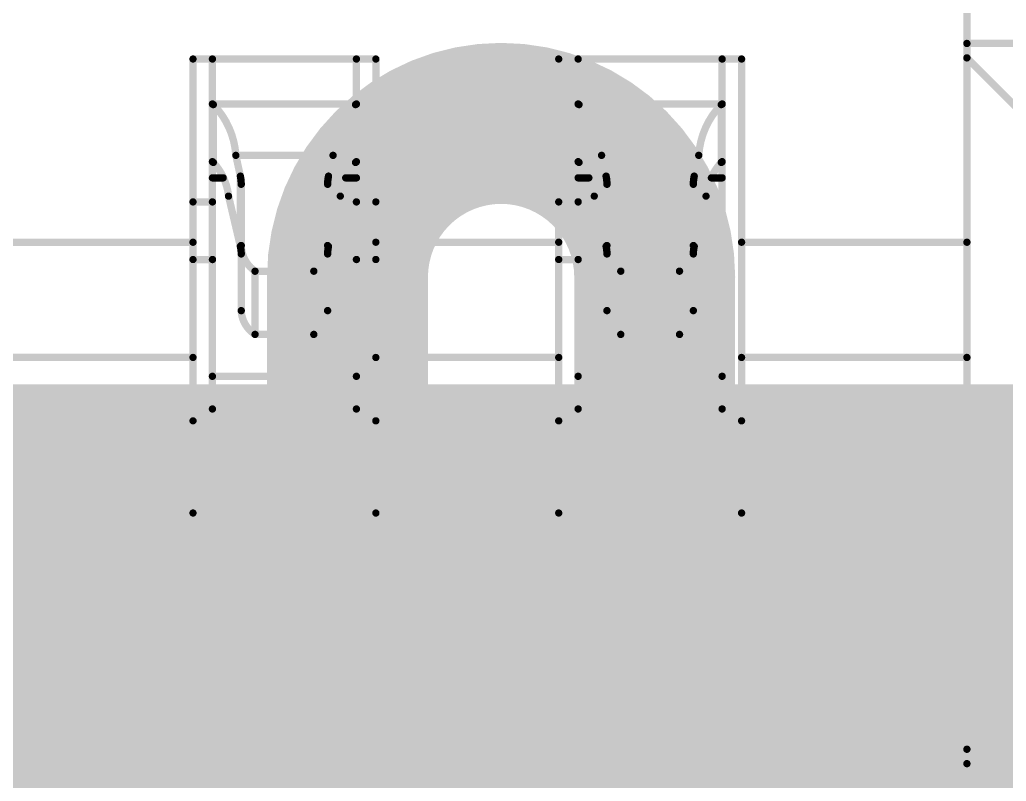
# Model space of a CAD drawing. Header units: inches. Extents: x -6 to 5433, y -4 to 5447.
# Drawn here: x 23.36 to 25.073, y 28.589 to 29.911 of the extents above; entities that cross this region are included whole.
import ezdxf

# ---------------------------------------------------------------- set-up
doc = ezdxf.new("R2010")
doc.units = ezdxf.units.IN
for name, color, linetype in [('Bottom Layer', 5, 'Continuous'), ('Mechanical 4', 56, 'Continuous'), ('Top Layer', 1, 'Continuous'), ('Top Paste', 8, 'Continuous'), ('Top Solder', 216, 'Continuous')]:
    doc.layers.add(name, color=color, linetype=linetype)

msp = doc.modelspace()

# ---------------------------------------------------------------- hatches: boundary and pattern name
at = {"layer": 'Top Layer'}
msp.add_hatch(color=1, dxfattribs=at).paths.add_polyline_path([(25.0256, 28.5367), (22.4856, 28.5367), (22.4856, 29.1767), (25.0256, 29.1767)])
at = {"layer": 'Top Paste'}
msp.add_hatch(color=8, dxfattribs=at).paths.add_polyline_path([(25.0256, 28.5367), (22.4856, 28.5367), (22.4856, 29.1767), (25.0256, 29.1767)])
at = {"layer": 'Top Solder'}
msp.add_hatch(color=216, dxfattribs=at).paths.add_polyline_path([(25.1272, 28.4351), (22.384, 28.4351), (22.384, 29.2783), (25.1272, 29.2783)])

# ---------------------------------------------------------------- linework, layer by layer
at = {"layer": 'Bottom Layer'}
for points in [[(23.9294, 29.4645, 0.2794, 0.2794, -1), (24.4628, 29.4645, 0.2794, 0.2794, 0)], [(23.9294, 29.0365, 0.2794, 0.2794, 0), (23.9294, 29.4645, 0.2794, 0.2794, 0)], [(24.4628, 29.0365, 0.2794, 0.2794, 0), (24.4628, 29.4645, 0.2794, 0.2794, 0)], [(23.9294, 29.0365, 0.2794, 0.2794, -0.414214), (23.65, 28.7571, 0.2794, 0.2794, 0)], [(24.7422, 28.7571, 0.2794, 0.2794, -0.414214), (24.4628, 29.0365, 0.2794, 0.2794, 0)], [(23.142, 28.7571, 0.2794, 0.2794, 0), (23.5103, 28.7571, 0.2794, 0.2794, 0)], [(23.5103, 28.7571, 0.2794, 0.2794, 0), (23.65, 28.7571, 0.2794, 0.2794, 0)], [(24.7422, 28.7571, 0.2794, 0.2794, 0), (25.7638, 28.7571, 0.2794, 0.2794, 0)]]:
    msp.add_lwpolyline(points, format="xyseb", dxfattribs=at)
for points in [[(23.8596, 29.4645, 0.1397, 0.1397, 1), (23.9993, 29.4645, 0.1397, 0.1397, 1)], [(23.8596, 29.4645, 0.1397, 0.1397, 1), (23.9993, 29.4645, 0.1397, 0.1397, 1)], [(24.393, 29.4645, 0.1397, 0.1397, 1), (24.5327, 29.4645, 0.1397, 0.1397, 1)], [(24.393, 29.4645, 0.1397, 0.1397, 1), (24.5327, 29.4645, 0.1397, 0.1397, 1)], [(23.8596, 29.0365, 0.1397, 0.1397, 1), (23.9993, 29.0365, 0.1397, 0.1397, 1)], [(23.8596, 29.0365, 0.1397, 0.1397, 1), (23.9993, 29.0365, 0.1397, 0.1397, 1)], [(24.393, 29.0365, 0.1397, 0.1397, 1), (24.5327, 29.0365, 0.1397, 0.1397, 1)], [(24.393, 29.0365, 0.1397, 0.1397, 1), (24.5327, 29.0365, 0.1397, 0.1397, 1)], [(23.4404, 28.7571, 0.1397, 0.1397, 1), (23.5801, 28.7571, 0.1397, 0.1397, 1)], [(23.4404, 28.7571, 0.1397, 0.1397, 1), (23.5801, 28.7571, 0.1397, 0.1397, 1)], [(23.5802, 28.7571, 0.1397, 0.1397, 1), (23.7199, 28.7571, 0.1397, 0.1397, 1)], [(23.5802, 28.7571, 0.1397, 0.1397, 1), (23.7199, 28.7571, 0.1397, 0.1397, 1)], [(24.6724, 28.7571, 0.1397, 0.1397, 1), (24.8121, 28.7571, 0.1397, 0.1397, 1)], [(24.6724, 28.7571, 0.1397, 0.1397, 1), (24.8121, 28.7571, 0.1397, 0.1397, 1)]]:
    msp.add_lwpolyline(points, format="xyseb", close=True, dxfattribs=at)
at = {"layer": 'Mechanical 4'}
for points in [[(25.0049, 28.0649, 0.0127, 0.0127, 0), (25.0049, 30.6699, 0.0127, 0.0127, 0)], [(25.0049, 29.8699, 0.0127, 0.0127, 0), (25.8949, 29.8699, 0.0127, 0.0127, 0)], [(23.6612, 29.8429, 0.0127, 0.0127, 0), (23.9787, 29.8429, 0.0127, 0.0127, 0)], [(23.6612, 29.0549, 0.0127, 0.0127, 0), (23.6612, 29.8429, 0.0127, 0.0127, 0)], [(23.6949, 29.2355, 0.0127, 0.0127, 0), (23.6949, 29.8429, 0.0127, 0.0127, 0)], [(23.9449, 29.2355, 0.0127, 0.0127, 0), (23.9449, 29.8429, 0.0127, 0.0127, 0)], [(23.9787, 29.0549, 0.0127, 0.0127, 0), (23.9787, 29.8429, 0.0127, 0.0127, 0)], [(24.2962, 29.8429, 0.0127, 0.0127, 0), (24.6137, 29.8429, 0.0127, 0.0127, 0)], [(24.2962, 29.0549, 0.0127, 0.0127, 0), (24.2962, 29.8429, 0.0127, 0.0127, 0)], [(24.3299, 29.2355, 0.0127, 0.0127, 0), (24.3299, 29.8429, 0.0127, 0.0127, 0)], [(24.5799, 29.2355, 0.0127, 0.0127, 0), (24.5799, 29.8429, 0.0127, 0.0127, 0)], [(24.6137, 29.0549, 0.0127, 0.0127, 0), (24.6137, 29.8429, 0.0127, 0.0127, 0)], [(25.0049, 29.8449, 0.0127, 0.0127, 0), (25.3155, 29.5343, 0.0127, 0.0127, 0)], [(23.6949, 29.7649, 0.0127, 0.0127, 0), (23.9449, 29.7649, 0.0127, 0.0127, 0)], [(23.695, 29.7646, 0.0127, 0.0127, -0.032605), (23.6949, 29.7647, 0.0127, 0.0127, 0)], [(23.6951, 29.7645, 0.0127, 0.0127, -0.028288), (23.695, 29.7646, 0.0127, 0.0127, 0)], [(23.6952, 29.7645, 0.0127, 0.0127, -0.026751), (23.6951, 29.7645, 0.0127, 0.0127, 0)], [(23.6953, 29.7644, 0.0127, 0.0127, -0.021994), (23.6952, 29.7645, 0.0127, 0.0127, 0)], [(23.6955, 29.7643, 0.0127, 0.0127, -0.016687), (23.6953, 29.7644, 0.0127, 0.0127, 0)], [(23.9445, 29.7644, 0.0127, 0.0127, -0.012209), (23.9443, 29.7643, 0.0127, 0.0127, 0)], [(23.9447, 29.7645, 0.0127, 0.0127, -0.02262), (23.9445, 29.7644, 0.0127, 0.0127, 0)], [(23.9448, 29.7645, 0.0127, 0.0127, -0.031881), (23.9447, 29.7645, 0.0127, 0.0127, 0)], [(23.9448, 29.7646, 0.0127, 0.0127, -0.037446), (23.9448, 29.7645, 0.0127, 0.0127, 0)], [(23.9449, 29.7647, 0.0127, 0.0127, -0.013234), (23.9449, 29.7647, 0.0127, 0.0127, 0)], [(23.9449, 29.7647, 0.0127, 0.0127, -0.032689), (23.9448, 29.7646, 0.0127, 0.0127, 0)], [(24.3299, 29.7649, 0.0127, 0.0127, 0), (24.5799, 29.7649, 0.0127, 0.0127, 0)], [(24.33, 29.7646, 0.0127, 0.0127, -0.032605), (24.3299, 29.7647, 0.0127, 0.0127, 0)], [(24.3301, 29.7645, 0.0127, 0.0127, -0.028288), (24.33, 29.7646, 0.0127, 0.0127, 0)], [(24.3302, 29.7645, 0.0127, 0.0127, -0.026751), (24.3301, 29.7645, 0.0127, 0.0127, 0)], [(24.3303, 29.7644, 0.0127, 0.0127, -0.021994), (24.3302, 29.7645, 0.0127, 0.0127, 0)], [(24.3305, 29.7643, 0.0127, 0.0127, -0.016687), (24.3303, 29.7644, 0.0127, 0.0127, 0)], [(24.5795, 29.7644, 0.0127, 0.0127, -0.012209), (24.5793, 29.7643, 0.0127, 0.0127, 0)], [(24.5797, 29.7645, 0.0127, 0.0127, -0.02262), (24.5795, 29.7644, 0.0127, 0.0127, 0)], [(24.5798, 29.7645, 0.0127, 0.0127, -0.031881), (24.5797, 29.7645, 0.0127, 0.0127, 0)], [(24.5798, 29.7646, 0.0127, 0.0127, -0.037446), (24.5798, 29.7645, 0.0127, 0.0127, 0)], [(24.5799, 29.7647, 0.0127, 0.0127, -0.013234), (24.5799, 29.7647, 0.0127, 0.0127, 0)], [(24.5799, 29.7647, 0.0127, 0.0127, -0.032689), (24.5798, 29.7646, 0.0127, 0.0127, 0)], [(23.6957, 29.7642, 0.0127, 0.0127, -0.009376), (23.6955, 29.7643, 0.0127, 0.0127, 0)], [(23.6959, 29.7641, 0.0127, 0.0127, -0.005205), (23.6957, 29.7642, 0.0127, 0.0127, 0)], [(23.6959, 29.7641, 0.0127, 0.0127, 0), (23.6962, 29.7639, 0.0127, 0.0127, 0)], [(23.6962, 29.7639, 0.0127, 0.0127, 0), (23.6964, 29.7638, 0.0127, 0.0127, 0)], [(23.6964, 29.6634, 0.0127, 0.0127, 0), (23.6964, 29.7638, 0.0127, 0.0127, 0)], [(23.6964, 29.7638, 0.0127, 0.0127, -0.179894), (23.7355, 29.6757, 0.0127, 0.0127, 0)], [(23.9043, 29.6757, 0.0127, 0.0127, -0.179894), (23.9434, 29.7638, 0.0127, 0.0127, 0)], [(23.9434, 29.7638, 0.0127, 0.0127, 0), (23.9439, 29.7641, 0.0127, 0.0127, 0)], [(23.9434, 29.6634, 0.0127, 0.0127, 0), (23.9434, 29.7638, 0.0127, 0.0127, 0)], [(23.9439, 29.7641, 0.0127, 0.0127, 0), (23.9441, 29.7642, 0.0127, 0.0127, 0)], [(23.9443, 29.7643, 0.0127, 0.0127, -0.00707), (23.9441, 29.7642, 0.0127, 0.0127, 0)], [(24.3307, 29.7642, 0.0127, 0.0127, -0.009376), (24.3305, 29.7643, 0.0127, 0.0127, 0)], [(24.3309, 29.7641, 0.0127, 0.0127, -0.005205), (24.3307, 29.7642, 0.0127, 0.0127, 0)], [(24.3309, 29.7641, 0.0127, 0.0127, 0), (24.3312, 29.7639, 0.0127, 0.0127, 0)], [(24.3312, 29.7639, 0.0127, 0.0127, 0), (24.3314, 29.7638, 0.0127, 0.0127, 0)], [(24.3314, 29.6634, 0.0127, 0.0127, 0), (24.3314, 29.7638, 0.0127, 0.0127, 0)], [(24.3314, 29.7638, 0.0127, 0.0127, -0.179894), (24.3705, 29.6757, 0.0127, 0.0127, 0)], [(24.5393, 29.6757, 0.0127, 0.0127, -0.179894), (24.5784, 29.7638, 0.0127, 0.0127, 0)], [(24.5784, 29.7638, 0.0127, 0.0127, 0), (24.5789, 29.7641, 0.0127, 0.0127, 0)], [(24.5784, 29.6634, 0.0127, 0.0127, 0), (24.5784, 29.7638, 0.0127, 0.0127, 0)], [(24.5789, 29.7641, 0.0127, 0.0127, 0), (24.5791, 29.7642, 0.0127, 0.0127, 0)], [(24.5793, 29.7643, 0.0127, 0.0127, -0.00707), (24.5791, 29.7642, 0.0127, 0.0127, 0)], [(23.695, 29.6645, 0.0127, 0.0127, -0.028597), (23.6949, 29.6647, 0.0127, 0.0127, 0)], [(23.6952, 29.6643, 0.0127, 0.0127, -0.054321), (23.695, 29.6645, 0.0127, 0.0127, 0)], [(23.6953, 29.6642, 0.0127, 0.0127, -0.023386), (23.6952, 29.6643, 0.0127, 0.0127, 0)], [(23.6955, 29.6641, 0.0127, 0.0127, -0.018562), (23.6953, 29.6642, 0.0127, 0.0127, 0)], [(23.6957, 29.6639, 0.0127, 0.0127, -0.010737), (23.6955, 29.6641, 0.0127, 0.0127, 0)], [(23.6959, 29.6638, 0.0127, 0.0127, -0.006055), (23.6957, 29.6639, 0.0127, 0.0127, 0)], [(23.6959, 29.6638, 0.0127, 0.0127, 0), (23.6962, 29.6636, 0.0127, 0.0127, 0)], [(23.6962, 29.6636, 0.0127, 0.0127, 0), (23.6964, 29.6634, 0.0127, 0.0127, 0)], [(23.6964, 29.6634, 0.0127, 0.0127, -0.162591), (23.7229, 29.6049, 0.0127, 0.0127, 0)], [(23.7355, 29.6757, 0.0127, 0.0127, 0), (23.9043, 29.6757, 0.0127, 0.0127, 0)], [(23.7355, 29.6757, 0.0127, 0.0127, 0), (23.7434, 29.6396, 0.0127, 0.0127, 0)], [(23.8964, 29.6396, 0.0127, 0.0127, 0), (23.9043, 29.6757, 0.0127, 0.0127, 0)], [(23.9169, 29.6049, 0.0127, 0.0127, -0.162591), (23.9434, 29.6634, 0.0127, 0.0127, 0)], [(23.9434, 29.6634, 0.0127, 0.0127, 0), (23.9439, 29.6638, 0.0127, 0.0127, 0)], [(23.9441, 29.6639, 0.0127, 0.0127, -0.004821), (23.9439, 29.6638, 0.0127, 0.0127, 0)], [(23.9443, 29.664, 0.0127, 0.0127, -0.00812), (23.9441, 29.6639, 0.0127, 0.0127, 0)], [(23.9445, 29.6642, 0.0127, 0.0127, -0.013729), (23.9443, 29.664, 0.0127, 0.0127, 0)], [(23.9447, 29.6643, 0.0127, 0.0127, -0.024462), (23.9445, 29.6642, 0.0127, 0.0127, 0)], [(23.9448, 29.6644, 0.0127, 0.0127, -0.032319), (23.9447, 29.6643, 0.0127, 0.0127, 0)], [(23.9448, 29.6645, 0.0127, 0.0127, -0.035041), (23.9448, 29.6644, 0.0127, 0.0127, 0)], [(23.9449, 29.6647, 0.0127, 0.0127, -0.011022), (23.9449, 29.6646, 0.0127, 0.0127, 0)], [(23.9449, 29.6646, 0.0127, 0.0127, -0.028404), (23.9448, 29.6645, 0.0127, 0.0127, 0)], [(24.33, 29.6645, 0.0127, 0.0127, -0.028597), (24.3299, 29.6647, 0.0127, 0.0127, 0)], [(24.3302, 29.6643, 0.0127, 0.0127, -0.054321), (24.33, 29.6645, 0.0127, 0.0127, 0)], [(24.3303, 29.6642, 0.0127, 0.0127, -0.023386), (24.3302, 29.6643, 0.0127, 0.0127, 0)], [(24.3305, 29.6641, 0.0127, 0.0127, -0.018562), (24.3303, 29.6642, 0.0127, 0.0127, 0)], [(24.3307, 29.6639, 0.0127, 0.0127, -0.010737), (24.3305, 29.6641, 0.0127, 0.0127, 0)], [(24.3309, 29.6638, 0.0127, 0.0127, -0.006055), (24.3307, 29.6639, 0.0127, 0.0127, 0)], [(24.3309, 29.6638, 0.0127, 0.0127, 0), (24.3312, 29.6636, 0.0127, 0.0127, 0)], [(24.3312, 29.6636, 0.0127, 0.0127, 0), (24.3314, 29.6634, 0.0127, 0.0127, 0)], [(24.3314, 29.6634, 0.0127, 0.0127, -0.162591), (24.3579, 29.6049, 0.0127, 0.0127, 0)], [(24.3705, 29.6757, 0.0127, 0.0127, 0), (24.5393, 29.6757, 0.0127, 0.0127, 0)], [(24.3705, 29.6757, 0.0127, 0.0127, 0), (24.3784, 29.6396, 0.0127, 0.0127, 0)], [(24.5314, 29.6396, 0.0127, 0.0127, 0), (24.5393, 29.6757, 0.0127, 0.0127, 0)], [(24.5519, 29.6049, 0.0127, 0.0127, -0.162591), (24.5784, 29.6634, 0.0127, 0.0127, 0)], [(24.5784, 29.6634, 0.0127, 0.0127, 0), (24.5789, 29.6638, 0.0127, 0.0127, 0)], [(24.5791, 29.6639, 0.0127, 0.0127, -0.004821), (24.5789, 29.6638, 0.0127, 0.0127, 0)], [(24.5793, 29.664, 0.0127, 0.0127, -0.00812), (24.5791, 29.6639, 0.0127, 0.0127, 0)], [(24.5795, 29.6642, 0.0127, 0.0127, -0.013729), (24.5793, 29.664, 0.0127, 0.0127, 0)], [(24.5797, 29.6643, 0.0127, 0.0127, -0.024462), (24.5795, 29.6642, 0.0127, 0.0127, 0)], [(24.5798, 29.6644, 0.0127, 0.0127, -0.032319), (24.5797, 29.6643, 0.0127, 0.0127, 0)], [(24.5798, 29.6645, 0.0127, 0.0127, -0.035041), (24.5798, 29.6644, 0.0127, 0.0127, 0)], [(24.5799, 29.6647, 0.0127, 0.0127, -0.011022), (24.5799, 29.6646, 0.0127, 0.0127, 0)], [(24.5799, 29.6646, 0.0127, 0.0127, -0.028404), (24.5798, 29.6645, 0.0127, 0.0127, 0)], [(23.6949, 29.6366, 0.0127, 0.0127, 0), (23.7136, 29.6366, 0.0127, 0.0127, 0)], [(23.7434, 29.5177, 0.0127, 0.0127, 0), (23.7434, 29.6396, 0.0127, 0.0127, 0)], [(23.7434, 29.6396, 0.0127, 0.0127, -0.053658), (23.7449, 29.6255, 0.0127, 0.0127, 0)], [(23.8949, 29.6255, 0.0127, 0.0127, -0.053658), (23.8964, 29.6396, 0.0127, 0.0127, 0)], [(23.8964, 29.5177, 0.0127, 0.0127, 0), (23.8964, 29.6396, 0.0127, 0.0127, 0)], [(23.9262, 29.6366, 0.0127, 0.0127, 0), (23.9449, 29.6366, 0.0127, 0.0127, 0)], [(24.3299, 29.6366, 0.0127, 0.0127, 0), (24.3486, 29.6366, 0.0127, 0.0127, 0)], [(24.3784, 29.5177, 0.0127, 0.0127, 0), (24.3784, 29.6396, 0.0127, 0.0127, 0)], [(24.3784, 29.6396, 0.0127, 0.0127, -0.053658), (24.3799, 29.6255, 0.0127, 0.0127, 0)], [(24.5299, 29.6255, 0.0127, 0.0127, -0.053658), (24.5314, 29.6396, 0.0127, 0.0127, 0)], [(24.5314, 29.5177, 0.0127, 0.0127, 0), (24.5314, 29.6396, 0.0127, 0.0127, 0)], [(24.5612, 29.6366, 0.0127, 0.0127, 0), (24.5799, 29.6366, 0.0127, 0.0127, 0)], [(23.7449, 29.4062, 0.0127, 0.0127, 0), (23.7449, 29.6255, 0.0127, 0.0127, 0)], [(23.8949, 29.4062, 0.0127, 0.0127, 0), (23.8949, 29.6255, 0.0127, 0.0127, 0)], [(24.3799, 29.4062, 0.0127, 0.0127, 0), (24.3799, 29.6255, 0.0127, 0.0127, 0)], [(24.5299, 29.4062, 0.0127, 0.0127, 0), (24.5299, 29.6255, 0.0127, 0.0127, 0)], [(23.6612, 29.5949, 0.0127, 0.0127, 0), (23.6949, 29.5949, 0.0127, 0.0127, 0)], [(23.7229, 29.6049, 0.0127, 0.0127, 0), (23.7434, 29.5177, 0.0127, 0.0127, 0)], [(23.8964, 29.5177, 0.0127, 0.0127, 0), (23.9169, 29.6049, 0.0127, 0.0127, 0)], [(23.9449, 29.5949, 0.0127, 0.0127, 0), (23.9787, 29.5949, 0.0127, 0.0127, 0)], [(24.2962, 29.5949, 0.0127, 0.0127, 0), (24.3299, 29.5949, 0.0127, 0.0127, 0)], [(24.3579, 29.6049, 0.0127, 0.0127, 0), (24.3784, 29.5177, 0.0127, 0.0127, 0)], [(24.5314, 29.5177, 0.0127, 0.0127, 0), (24.5519, 29.6049, 0.0127, 0.0127, 0)], [(23.3437, 29.5249, 0.0127, 0.0127, 0), (23.6612, 29.5249, 0.0127, 0.0127, 0)], [(23.9787, 29.5249, 0.0127, 0.0127, 0), (24.2962, 29.5249, 0.0127, 0.0127, 0)], [(24.6137, 29.5249, 0.0127, 0.0127, 0), (25.0049, 29.5249, 0.0127, 0.0127, 0)], [(23.7434, 29.5177, 0.0127, 0.0127, -0.057864), (23.7449, 29.5046, 0.0127, 0.0127, 0)], [(23.7689, 29.4746, 0.0127, 0.0127, -0.23748), (23.7449, 29.5192, 0.0127, 0.0127, 0)], [(23.8949, 29.5192, 0.0127, 0.0127, -0.23748), (23.8709, 29.4746, 0.0127, 0.0127, 0)], [(23.8949, 29.5046, 0.0127, 0.0127, -0.057864), (23.8964, 29.5177, 0.0127, 0.0127, 0)], [(24.3784, 29.5177, 0.0127, 0.0127, -0.057864), (24.3799, 29.5046, 0.0127, 0.0127, 0)], [(24.4039, 29.4746, 0.0127, 0.0127, -0.23748), (24.3799, 29.5192, 0.0127, 0.0127, 0)], [(24.5299, 29.5192, 0.0127, 0.0127, -0.23748), (24.5059, 29.4746, 0.0127, 0.0127, 0)], [(24.5299, 29.5046, 0.0127, 0.0127, -0.057864), (24.5314, 29.5177, 0.0127, 0.0127, 0)], [(23.6612, 29.4949, 0.0127, 0.0127, 0), (23.6949, 29.4949, 0.0127, 0.0127, 0)], [(23.9449, 29.4949, 0.0127, 0.0127, 0), (23.9787, 29.4949, 0.0127, 0.0127, 0)], [(24.2962, 29.4949, 0.0127, 0.0127, 0), (24.3299, 29.4949, 0.0127, 0.0127, 0)], [(23.7689, 29.4746, 0.0127, 0.0127, 0), (23.8709, 29.4746, 0.0127, 0.0127, 0)], [(23.7689, 29.3649, 0.0127, 0.0127, 0), (23.7689, 29.4746, 0.0127, 0.0127, 0)], [(23.8709, 29.3649, 0.0127, 0.0127, 0), (23.8709, 29.4746, 0.0127, 0.0127, 0)], [(24.4039, 29.4746, 0.0127, 0.0127, 0), (24.5059, 29.4746, 0.0127, 0.0127, 0)], [(24.4039, 29.3649, 0.0127, 0.0127, 0), (24.4039, 29.4746, 0.0127, 0.0127, 0)], [(24.5059, 29.3649, 0.0127, 0.0127, 0), (24.5059, 29.4746, 0.0127, 0.0127, 0)], [(23.7689, 29.3649, 0.0127, 0.0127, -0.247377), (23.7449, 29.4062, 0.0127, 0.0127, 0)], [(23.8949, 29.4062, 0.0127, 0.0127, -0.247377), (23.8709, 29.3649, 0.0127, 0.0127, 0)], [(24.4039, 29.3649, 0.0127, 0.0127, -0.247377), (24.3799, 29.4062, 0.0127, 0.0127, 0)], [(24.5299, 29.4062, 0.0127, 0.0127, -0.247377), (24.5059, 29.3649, 0.0127, 0.0127, 0)], [(23.7689, 29.3649, 0.0127, 0.0127, 0), (23.8709, 29.3649, 0.0127, 0.0127, 0)], [(24.4039, 29.3649, 0.0127, 0.0127, 0), (24.5059, 29.3649, 0.0127, 0.0127, 0)], [(23.3437, 29.3249, 0.0127, 0.0127, 0), (23.6612, 29.3249, 0.0127, 0.0127, 0)], [(23.9787, 29.3249, 0.0127, 0.0127, 0), (24.2962, 29.3249, 0.0127, 0.0127, 0)], [(24.6137, 29.3249, 0.0127, 0.0127, 0), (25.0049, 29.3249, 0.0127, 0.0127, 0)], [(23.6949, 29.2922, 0.0127, 0.0127, 0), (23.9449, 29.2922, 0.0127, 0.0127, 0)], [(24.3299, 29.2922, 0.0127, 0.0127, 0), (24.5799, 29.2922, 0.0127, 0.0127, 0)], [(23.6949, 29.2355, 0.0127, 0.0127, 0), (23.9449, 29.2355, 0.0127, 0.0127, 0)], [(24.3299, 29.2355, 0.0127, 0.0127, 0), (24.5799, 29.2355, 0.0127, 0.0127, 0)], [(23.6612, 29.2149, 0.0127, 0.0127, 0), (23.9787, 29.2149, 0.0127, 0.0127, 0)], [(24.2962, 29.2149, 0.0127, 0.0127, 0), (24.6137, 29.2149, 0.0127, 0.0127, 0)], [(23.6612, 29.0549, 0.0127, 0.0127, 0), (23.9787, 29.0549, 0.0127, 0.0127, 0)], [(24.2962, 29.0549, 0.0127, 0.0127, 0), (24.6137, 29.0549, 0.0127, 0.0127, 0)], [(25.0049, 28.6449, 0.0127, 0.0127, 0), (25.3155, 28.9556, 0.0127, 0.0127, 0)], [(25.0049, 28.6199, 0.0127, 0.0127, 0), (26.5699, 28.6199, 0.0127, 0.0127, 0)]]:
    msp.add_lwpolyline(points, format="xyseb", dxfattribs=at)
for points in [[(25.0017, 29.8699, 0.00635, 0.00635, 1), (25.0081, 29.8699, 0.00635, 0.00635, 1)], [(23.658, 29.8429, 0.00635, 0.00635, 1), (23.6643, 29.8429, 0.00635, 0.00635, 1)], [(23.658, 29.8429, 0.00635, 0.00635, 1), (23.6643, 29.8429, 0.00635, 0.00635, 1)], [(23.6917, 29.8429, 0.00635, 0.00635, 1), (23.6981, 29.8429, 0.00635, 0.00635, 1)], [(23.9417, 29.8429, 0.00635, 0.00635, 1), (23.9481, 29.8429, 0.00635, 0.00635, 1)], [(23.9755, 29.8429, 0.00635, 0.00635, 1), (23.9818, 29.8429, 0.00635, 0.00635, 1)], [(23.9755, 29.8429, 0.00635, 0.00635, 1), (23.9818, 29.8429, 0.00635, 0.00635, 1)], [(24.293, 29.8429, 0.00635, 0.00635, 1), (24.2993, 29.8429, 0.00635, 0.00635, 1)], [(24.293, 29.8429, 0.00635, 0.00635, 1), (24.2993, 29.8429, 0.00635, 0.00635, 1)], [(24.3267, 29.8429, 0.00635, 0.00635, 1), (24.3331, 29.8429, 0.00635, 0.00635, 1)], [(24.5767, 29.8429, 0.00635, 0.00635, 1), (24.5831, 29.8429, 0.00635, 0.00635, 1)], [(24.6105, 29.8429, 0.00635, 0.00635, 1), (24.6168, 29.8429, 0.00635, 0.00635, 1)], [(24.6105, 29.8429, 0.00635, 0.00635, 1), (24.6168, 29.8429, 0.00635, 0.00635, 1)], [(25.0017, 29.8449, 0.00635, 0.00635, 1), (25.0081, 29.8449, 0.00635, 0.00635, 1)], [(23.6917, 29.7649, 0.00635, 0.00635, 1), (23.6981, 29.7649, 0.00635, 0.00635, 1)], [(23.6917, 29.7647, 0.00635, 0.00635, 1), (23.6981, 29.7647, 0.00635, 0.00635, 1)], [(23.6918, 29.7646, 0.00635, 0.00635, 1), (23.6982, 29.7646, 0.00635, 0.00635, 1)], [(23.6918, 29.7646, 0.00635, 0.00635, 1), (23.6982, 29.7646, 0.00635, 0.00635, 1)], [(23.6919, 29.7645, 0.00635, 0.00635, 1), (23.6982, 29.7645, 0.00635, 0.00635, 1)], [(23.6919, 29.7645, 0.00635, 0.00635, 1), (23.6982, 29.7645, 0.00635, 0.00635, 1)], [(23.692, 29.7645, 0.00635, 0.00635, 1), (23.6983, 29.7645, 0.00635, 0.00635, 1)], [(23.692, 29.7645, 0.00635, 0.00635, 1), (23.6983, 29.7645, 0.00635, 0.00635, 1)], [(23.6921, 29.7644, 0.00635, 0.00635, 1), (23.6985, 29.7644, 0.00635, 0.00635, 1)], [(23.6921, 29.7644, 0.00635, 0.00635, 1), (23.6985, 29.7644, 0.00635, 0.00635, 1)], [(23.9413, 29.7644, 0.00635, 0.00635, 1), (23.9477, 29.7644, 0.00635, 0.00635, 1)], [(23.9413, 29.7644, 0.00635, 0.00635, 1), (23.9477, 29.7644, 0.00635, 0.00635, 1)], [(23.9415, 29.7645, 0.00635, 0.00635, 1), (23.9478, 29.7645, 0.00635, 0.00635, 1)], [(23.9415, 29.7645, 0.00635, 0.00635, 1), (23.9478, 29.7645, 0.00635, 0.00635, 1)], [(23.9416, 29.7645, 0.00635, 0.00635, 1), (23.9479, 29.7645, 0.00635, 0.00635, 1)], [(23.9416, 29.7645, 0.00635, 0.00635, 1), (23.9479, 29.7645, 0.00635, 0.00635, 1)], [(23.9417, 29.7647, 0.00635, 0.00635, 1), (23.948, 29.7647, 0.00635, 0.00635, 1)], [(23.9417, 29.7647, 0.00635, 0.00635, 1), (23.948, 29.7647, 0.00635, 0.00635, 1)], [(23.9416, 29.7646, 0.00635, 0.00635, 1), (23.948, 29.7646, 0.00635, 0.00635, 1)], [(23.9416, 29.7646, 0.00635, 0.00635, 1), (23.948, 29.7646, 0.00635, 0.00635, 1)], [(23.9417, 29.7649, 0.00635, 0.00635, 1), (23.9481, 29.7649, 0.00635, 0.00635, 1)], [(23.9417, 29.7647, 0.00635, 0.00635, 1), (23.9481, 29.7647, 0.00635, 0.00635, 1)], [(24.3267, 29.7649, 0.00635, 0.00635, 1), (24.3331, 29.7649, 0.00635, 0.00635, 1)], [(24.3267, 29.7647, 0.00635, 0.00635, 1), (24.3331, 29.7647, 0.00635, 0.00635, 1)], [(24.3268, 29.7646, 0.00635, 0.00635, 1), (24.3332, 29.7646, 0.00635, 0.00635, 1)], [(24.3268, 29.7646, 0.00635, 0.00635, 1), (24.3332, 29.7646, 0.00635, 0.00635, 1)], [(24.3269, 29.7645, 0.00635, 0.00635, 1), (24.3332, 29.7645, 0.00635, 0.00635, 1)], [(24.3269, 29.7645, 0.00635, 0.00635, 1), (24.3332, 29.7645, 0.00635, 0.00635, 1)], [(24.327, 29.7645, 0.00635, 0.00635, 1), (24.3333, 29.7645, 0.00635, 0.00635, 1)], [(24.327, 29.7645, 0.00635, 0.00635, 1), (24.3333, 29.7645, 0.00635, 0.00635, 1)], [(24.3271, 29.7644, 0.00635, 0.00635, 1), (24.3335, 29.7644, 0.00635, 0.00635, 1)], [(24.3271, 29.7644, 0.00635, 0.00635, 1), (24.3335, 29.7644, 0.00635, 0.00635, 1)], [(24.5763, 29.7644, 0.00635, 0.00635, 1), (24.5827, 29.7644, 0.00635, 0.00635, 1)], [(24.5763, 29.7644, 0.00635, 0.00635, 1), (24.5827, 29.7644, 0.00635, 0.00635, 1)], [(24.5765, 29.7645, 0.00635, 0.00635, 1), (24.5828, 29.7645, 0.00635, 0.00635, 1)], [(24.5765, 29.7645, 0.00635, 0.00635, 1), (24.5828, 29.7645, 0.00635, 0.00635, 1)], [(24.5766, 29.7645, 0.00635, 0.00635, 1), (24.5829, 29.7645, 0.00635, 0.00635, 1)], [(24.5766, 29.7645, 0.00635, 0.00635, 1), (24.5829, 29.7645, 0.00635, 0.00635, 1)], [(24.5767, 29.7647, 0.00635, 0.00635, 1), (24.583, 29.7647, 0.00635, 0.00635, 1)], [(24.5767, 29.7647, 0.00635, 0.00635, 1), (24.583, 29.7647, 0.00635, 0.00635, 1)], [(24.5766, 29.7646, 0.00635, 0.00635, 1), (24.583, 29.7646, 0.00635, 0.00635, 1)], [(24.5766, 29.7646, 0.00635, 0.00635, 1), (24.583, 29.7646, 0.00635, 0.00635, 1)], [(24.5767, 29.7649, 0.00635, 0.00635, 1), (24.5831, 29.7649, 0.00635, 0.00635, 1)], [(24.5767, 29.7647, 0.00635, 0.00635, 1), (24.5831, 29.7647, 0.00635, 0.00635, 1)], [(23.6923, 29.7643, 0.00635, 0.00635, 1), (23.6986, 29.7643, 0.00635, 0.00635, 1)], [(23.6923, 29.7643, 0.00635, 0.00635, 1), (23.6986, 29.7643, 0.00635, 0.00635, 1)], [(23.6925, 29.7642, 0.00635, 0.00635, 1), (23.6988, 29.7642, 0.00635, 0.00635, 1)], [(23.6925, 29.7642, 0.00635, 0.00635, 1), (23.6988, 29.7642, 0.00635, 0.00635, 1)], [(23.6927, 29.7641, 0.00635, 0.00635, 1), (23.6991, 29.7641, 0.00635, 0.00635, 1)], [(23.6927, 29.7641, 0.00635, 0.00635, 1), (23.6991, 29.7641, 0.00635, 0.00635, 1)], [(23.693, 29.7639, 0.00635, 0.00635, 1), (23.6993, 29.7639, 0.00635, 0.00635, 1)], [(23.693, 29.7639, 0.00635, 0.00635, 1), (23.6993, 29.7639, 0.00635, 0.00635, 1)], [(23.6932, 29.7638, 0.00635, 0.00635, 1), (23.6996, 29.7638, 0.00635, 0.00635, 1)], [(23.6932, 29.7638, 0.00635, 0.00635, 1), (23.6996, 29.7638, 0.00635, 0.00635, 1)], [(23.6932, 29.7638, 0.00635, 0.00635, 1), (23.6996, 29.7638, 0.00635, 0.00635, 1)], [(23.9402, 29.7638, 0.00635, 0.00635, 1), (23.9466, 29.7638, 0.00635, 0.00635, 1)], [(23.9402, 29.7638, 0.00635, 0.00635, 1), (23.9466, 29.7638, 0.00635, 0.00635, 1)], [(23.9402, 29.7638, 0.00635, 0.00635, 1), (23.9466, 29.7638, 0.00635, 0.00635, 1)], [(23.9407, 29.7641, 0.00635, 0.00635, 1), (23.9471, 29.7641, 0.00635, 0.00635, 1)], [(23.9407, 29.7641, 0.00635, 0.00635, 1), (23.9471, 29.7641, 0.00635, 0.00635, 1)], [(23.941, 29.7642, 0.00635, 0.00635, 1), (23.9473, 29.7642, 0.00635, 0.00635, 1)], [(23.941, 29.7642, 0.00635, 0.00635, 1), (23.9473, 29.7642, 0.00635, 0.00635, 1)], [(23.9412, 29.7643, 0.00635, 0.00635, 1), (23.9475, 29.7643, 0.00635, 0.00635, 1)], [(23.9412, 29.7643, 0.00635, 0.00635, 1), (23.9475, 29.7643, 0.00635, 0.00635, 1)], [(24.3273, 29.7643, 0.00635, 0.00635, 1), (24.3336, 29.7643, 0.00635, 0.00635, 1)], [(24.3273, 29.7643, 0.00635, 0.00635, 1), (24.3336, 29.7643, 0.00635, 0.00635, 1)], [(24.3275, 29.7642, 0.00635, 0.00635, 1), (24.3338, 29.7642, 0.00635, 0.00635, 1)], [(24.3275, 29.7642, 0.00635, 0.00635, 1), (24.3338, 29.7642, 0.00635, 0.00635, 1)], [(24.3277, 29.7641, 0.00635, 0.00635, 1), (24.3341, 29.7641, 0.00635, 0.00635, 1)], [(24.3277, 29.7641, 0.00635, 0.00635, 1), (24.3341, 29.7641, 0.00635, 0.00635, 1)], [(24.328, 29.7639, 0.00635, 0.00635, 1), (24.3343, 29.7639, 0.00635, 0.00635, 1)], [(24.328, 29.7639, 0.00635, 0.00635, 1), (24.3343, 29.7639, 0.00635, 0.00635, 1)], [(24.3282, 29.7638, 0.00635, 0.00635, 1), (24.3346, 29.7638, 0.00635, 0.00635, 1)], [(24.3282, 29.7638, 0.00635, 0.00635, 1), (24.3346, 29.7638, 0.00635, 0.00635, 1)], [(24.3282, 29.7638, 0.00635, 0.00635, 1), (24.3346, 29.7638, 0.00635, 0.00635, 1)], [(24.5752, 29.7638, 0.00635, 0.00635, 1), (24.5816, 29.7638, 0.00635, 0.00635, 1)], [(24.5752, 29.7638, 0.00635, 0.00635, 1), (24.5816, 29.7638, 0.00635, 0.00635, 1)], [(24.5752, 29.7638, 0.00635, 0.00635, 1), (24.5816, 29.7638, 0.00635, 0.00635, 1)], [(24.5757, 29.7641, 0.00635, 0.00635, 1), (24.5821, 29.7641, 0.00635, 0.00635, 1)], [(24.5757, 29.7641, 0.00635, 0.00635, 1), (24.5821, 29.7641, 0.00635, 0.00635, 1)], [(24.576, 29.7642, 0.00635, 0.00635, 1), (24.5823, 29.7642, 0.00635, 0.00635, 1)], [(24.576, 29.7642, 0.00635, 0.00635, 1), (24.5823, 29.7642, 0.00635, 0.00635, 1)], [(24.5762, 29.7643, 0.00635, 0.00635, 1), (24.5825, 29.7643, 0.00635, 0.00635, 1)], [(24.5762, 29.7643, 0.00635, 0.00635, 1), (24.5825, 29.7643, 0.00635, 0.00635, 1)], [(23.6917, 29.6647, 0.00635, 0.00635, 1), (23.6981, 29.6647, 0.00635, 0.00635, 1)], [(23.6918, 29.6645, 0.00635, 0.00635, 1), (23.6982, 29.6645, 0.00635, 0.00635, 1)], [(23.6918, 29.6645, 0.00635, 0.00635, 1), (23.6982, 29.6645, 0.00635, 0.00635, 1)], [(23.692, 29.6643, 0.00635, 0.00635, 1), (23.6983, 29.6643, 0.00635, 0.00635, 1)], [(23.692, 29.6643, 0.00635, 0.00635, 1), (23.6983, 29.6643, 0.00635, 0.00635, 1)], [(23.6921, 29.6642, 0.00635, 0.00635, 1), (23.6985, 29.6642, 0.00635, 0.00635, 1)], [(23.6921, 29.6642, 0.00635, 0.00635, 1), (23.6985, 29.6642, 0.00635, 0.00635, 1)], [(23.6923, 29.6641, 0.00635, 0.00635, 1), (23.6986, 29.6641, 0.00635, 0.00635, 1)], [(23.6923, 29.6641, 0.00635, 0.00635, 1), (23.6986, 29.6641, 0.00635, 0.00635, 1)], [(23.6925, 29.6639, 0.00635, 0.00635, 1), (23.6988, 29.6639, 0.00635, 0.00635, 1)], [(23.6925, 29.6639, 0.00635, 0.00635, 1), (23.6988, 29.6639, 0.00635, 0.00635, 1)], [(23.6927, 29.6638, 0.00635, 0.00635, 1), (23.6991, 29.6638, 0.00635, 0.00635, 1)], [(23.6927, 29.6638, 0.00635, 0.00635, 1), (23.6991, 29.6638, 0.00635, 0.00635, 1)], [(23.693, 29.6636, 0.00635, 0.00635, 1), (23.6993, 29.6636, 0.00635, 0.00635, 1)], [(23.693, 29.6636, 0.00635, 0.00635, 1), (23.6993, 29.6636, 0.00635, 0.00635, 1)], [(23.6932, 29.6634, 0.00635, 0.00635, 1), (23.6996, 29.6634, 0.00635, 0.00635, 1)], [(23.6932, 29.6634, 0.00635, 0.00635, 1), (23.6996, 29.6634, 0.00635, 0.00635, 1)], [(23.6932, 29.6634, 0.00635, 0.00635, 1), (23.6996, 29.6634, 0.00635, 0.00635, 1)], [(23.7324, 29.6757, 0.00635, 0.00635, 1), (23.7387, 29.6757, 0.00635, 0.00635, 1)], [(23.7324, 29.6757, 0.00635, 0.00635, 1), (23.7387, 29.6757, 0.00635, 0.00635, 1)], [(23.7324, 29.6757, 0.00635, 0.00635, 1), (23.7387, 29.6757, 0.00635, 0.00635, 1)], [(23.9011, 29.6757, 0.00635, 0.00635, 1), (23.9075, 29.6757, 0.00635, 0.00635, 1)], [(23.9011, 29.6757, 0.00635, 0.00635, 1), (23.9075, 29.6757, 0.00635, 0.00635, 1)], [(23.9011, 29.6757, 0.00635, 0.00635, 1), (23.9075, 29.6757, 0.00635, 0.00635, 1)], [(23.9402, 29.6634, 0.00635, 0.00635, 1), (23.9466, 29.6634, 0.00635, 0.00635, 1)], [(23.9402, 29.6634, 0.00635, 0.00635, 1), (23.9466, 29.6634, 0.00635, 0.00635, 1)], [(23.9402, 29.6634, 0.00635, 0.00635, 1), (23.9466, 29.6634, 0.00635, 0.00635, 1)], [(23.9407, 29.6638, 0.00635, 0.00635, 1), (23.9471, 29.6638, 0.00635, 0.00635, 1)], [(23.9407, 29.6638, 0.00635, 0.00635, 1), (23.9471, 29.6638, 0.00635, 0.00635, 1)], [(23.941, 29.6639, 0.00635, 0.00635, 1), (23.9473, 29.6639, 0.00635, 0.00635, 1)], [(23.941, 29.6639, 0.00635, 0.00635, 1), (23.9473, 29.6639, 0.00635, 0.00635, 1)], [(23.9412, 29.664, 0.00635, 0.00635, 1), (23.9475, 29.664, 0.00635, 0.00635, 1)], [(23.9412, 29.664, 0.00635, 0.00635, 1), (23.9475, 29.664, 0.00635, 0.00635, 1)], [(23.9413, 29.6642, 0.00635, 0.00635, 1), (23.9477, 29.6642, 0.00635, 0.00635, 1)], [(23.9413, 29.6642, 0.00635, 0.00635, 1), (23.9477, 29.6642, 0.00635, 0.00635, 1)], [(23.9415, 29.6643, 0.00635, 0.00635, 1), (23.9478, 29.6643, 0.00635, 0.00635, 1)], [(23.9415, 29.6643, 0.00635, 0.00635, 1), (23.9478, 29.6643, 0.00635, 0.00635, 1)], [(23.9416, 29.6644, 0.00635, 0.00635, 1), (23.9479, 29.6644, 0.00635, 0.00635, 1)], [(23.9416, 29.6644, 0.00635, 0.00635, 1), (23.9479, 29.6644, 0.00635, 0.00635, 1)], [(23.9417, 29.6646, 0.00635, 0.00635, 1), (23.948, 29.6646, 0.00635, 0.00635, 1)], [(23.9417, 29.6646, 0.00635, 0.00635, 1), (23.948, 29.6646, 0.00635, 0.00635, 1)], [(23.9416, 29.6645, 0.00635, 0.00635, 1), (23.948, 29.6645, 0.00635, 0.00635, 1)], [(23.9416, 29.6645, 0.00635, 0.00635, 1), (23.948, 29.6645, 0.00635, 0.00635, 1)], [(23.9417, 29.6647, 0.00635, 0.00635, 1), (23.9481, 29.6647, 0.00635, 0.00635, 1)], [(24.3267, 29.6647, 0.00635, 0.00635, 1), (24.3331, 29.6647, 0.00635, 0.00635, 1)], [(24.3268, 29.6645, 0.00635, 0.00635, 1), (24.3332, 29.6645, 0.00635, 0.00635, 1)], [(24.3268, 29.6645, 0.00635, 0.00635, 1), (24.3332, 29.6645, 0.00635, 0.00635, 1)], [(24.327, 29.6643, 0.00635, 0.00635, 1), (24.3333, 29.6643, 0.00635, 0.00635, 1)], [(24.327, 29.6643, 0.00635, 0.00635, 1), (24.3333, 29.6643, 0.00635, 0.00635, 1)], [(24.3271, 29.6642, 0.00635, 0.00635, 1), (24.3335, 29.6642, 0.00635, 0.00635, 1)], [(24.3271, 29.6642, 0.00635, 0.00635, 1), (24.3335, 29.6642, 0.00635, 0.00635, 1)], [(24.3273, 29.6641, 0.00635, 0.00635, 1), (24.3336, 29.6641, 0.00635, 0.00635, 1)], [(24.3273, 29.6641, 0.00635, 0.00635, 1), (24.3336, 29.6641, 0.00635, 0.00635, 1)], [(24.3275, 29.6639, 0.00635, 0.00635, 1), (24.3338, 29.6639, 0.00635, 0.00635, 1)], [(24.3275, 29.6639, 0.00635, 0.00635, 1), (24.3338, 29.6639, 0.00635, 0.00635, 1)], [(24.3277, 29.6638, 0.00635, 0.00635, 1), (24.3341, 29.6638, 0.00635, 0.00635, 1)], [(24.3277, 29.6638, 0.00635, 0.00635, 1), (24.3341, 29.6638, 0.00635, 0.00635, 1)], [(24.328, 29.6636, 0.00635, 0.00635, 1), (24.3343, 29.6636, 0.00635, 0.00635, 1)], [(24.328, 29.6636, 0.00635, 0.00635, 1), (24.3343, 29.6636, 0.00635, 0.00635, 1)], [(24.3282, 29.6634, 0.00635, 0.00635, 1), (24.3346, 29.6634, 0.00635, 0.00635, 1)], [(24.3282, 29.6634, 0.00635, 0.00635, 1), (24.3346, 29.6634, 0.00635, 0.00635, 1)], [(24.3282, 29.6634, 0.00635, 0.00635, 1), (24.3346, 29.6634, 0.00635, 0.00635, 1)], [(24.3674, 29.6757, 0.00635, 0.00635, 1), (24.3737, 29.6757, 0.00635, 0.00635, 1)], [(24.3674, 29.6757, 0.00635, 0.00635, 1), (24.3737, 29.6757, 0.00635, 0.00635, 1)], [(24.3674, 29.6757, 0.00635, 0.00635, 1), (24.3737, 29.6757, 0.00635, 0.00635, 1)], [(24.5361, 29.6757, 0.00635, 0.00635, 1), (24.5425, 29.6757, 0.00635, 0.00635, 1)], [(24.5361, 29.6757, 0.00635, 0.00635, 1), (24.5425, 29.6757, 0.00635, 0.00635, 1)], [(24.5361, 29.6757, 0.00635, 0.00635, 1), (24.5425, 29.6757, 0.00635, 0.00635, 1)], [(24.5752, 29.6634, 0.00635, 0.00635, 1), (24.5816, 29.6634, 0.00635, 0.00635, 1)], [(24.5752, 29.6634, 0.00635, 0.00635, 1), (24.5816, 29.6634, 0.00635, 0.00635, 1)], [(24.5752, 29.6634, 0.00635, 0.00635, 1), (24.5816, 29.6634, 0.00635, 0.00635, 1)], [(24.5757, 29.6638, 0.00635, 0.00635, 1), (24.5821, 29.6638, 0.00635, 0.00635, 1)], [(24.5757, 29.6638, 0.00635, 0.00635, 1), (24.5821, 29.6638, 0.00635, 0.00635, 1)], [(24.576, 29.6639, 0.00635, 0.00635, 1), (24.5823, 29.6639, 0.00635, 0.00635, 1)], [(24.576, 29.6639, 0.00635, 0.00635, 1), (24.5823, 29.6639, 0.00635, 0.00635, 1)], [(24.5762, 29.664, 0.00635, 0.00635, 1), (24.5825, 29.664, 0.00635, 0.00635, 1)], [(24.5762, 29.664, 0.00635, 0.00635, 1), (24.5825, 29.664, 0.00635, 0.00635, 1)], [(24.5763, 29.6642, 0.00635, 0.00635, 1), (24.5827, 29.6642, 0.00635, 0.00635, 1)], [(24.5763, 29.6642, 0.00635, 0.00635, 1), (24.5827, 29.6642, 0.00635, 0.00635, 1)], [(24.5765, 29.6643, 0.00635, 0.00635, 1), (24.5828, 29.6643, 0.00635, 0.00635, 1)], [(24.5765, 29.6643, 0.00635, 0.00635, 1), (24.5828, 29.6643, 0.00635, 0.00635, 1)], [(24.5766, 29.6644, 0.00635, 0.00635, 1), (24.5829, 29.6644, 0.00635, 0.00635, 1)], [(24.5766, 29.6644, 0.00635, 0.00635, 1), (24.5829, 29.6644, 0.00635, 0.00635, 1)], [(24.5767, 29.6646, 0.00635, 0.00635, 1), (24.583, 29.6646, 0.00635, 0.00635, 1)], [(24.5767, 29.6646, 0.00635, 0.00635, 1), (24.583, 29.6646, 0.00635, 0.00635, 1)], [(24.5766, 29.6645, 0.00635, 0.00635, 1), (24.583, 29.6645, 0.00635, 0.00635, 1)], [(24.5766, 29.6645, 0.00635, 0.00635, 1), (24.583, 29.6645, 0.00635, 0.00635, 1)], [(24.5767, 29.6647, 0.00635, 0.00635, 1), (24.5831, 29.6647, 0.00635, 0.00635, 1)], [(23.6917, 29.6366, 0.00635, 0.00635, 1), (23.6981, 29.6366, 0.00635, 0.00635, 1)], [(23.7104, 29.6366, 0.00635, 0.00635, 1), (23.7167, 29.6366, 0.00635, 0.00635, 1)], [(23.7402, 29.6396, 0.00635, 0.00635, 1), (23.7466, 29.6396, 0.00635, 0.00635, 1)], [(23.7402, 29.6396, 0.00635, 0.00635, 1), (23.7466, 29.6396, 0.00635, 0.00635, 1)], [(23.7402, 29.6396, 0.00635, 0.00635, 1), (23.7466, 29.6396, 0.00635, 0.00635, 1)], [(23.8932, 29.6396, 0.00635, 0.00635, 1), (23.8996, 29.6396, 0.00635, 0.00635, 1)], [(23.8932, 29.6396, 0.00635, 0.00635, 1), (23.8996, 29.6396, 0.00635, 0.00635, 1)], [(23.8932, 29.6396, 0.00635, 0.00635, 1), (23.8996, 29.6396, 0.00635, 0.00635, 1)], [(23.9231, 29.6366, 0.00635, 0.00635, 1), (23.9294, 29.6366, 0.00635, 0.00635, 1)], [(23.9417, 29.6366, 0.00635, 0.00635, 1), (23.9481, 29.6366, 0.00635, 0.00635, 1)], [(24.3267, 29.6366, 0.00635, 0.00635, 1), (24.3331, 29.6366, 0.00635, 0.00635, 1)], [(24.3454, 29.6366, 0.00635, 0.00635, 1), (24.3517, 29.6366, 0.00635, 0.00635, 1)], [(24.3752, 29.6396, 0.00635, 0.00635, 1), (24.3816, 29.6396, 0.00635, 0.00635, 1)], [(24.3752, 29.6396, 0.00635, 0.00635, 1), (24.3816, 29.6396, 0.00635, 0.00635, 1)], [(24.3752, 29.6396, 0.00635, 0.00635, 1), (24.3816, 29.6396, 0.00635, 0.00635, 1)], [(24.5282, 29.6396, 0.00635, 0.00635, 1), (24.5346, 29.6396, 0.00635, 0.00635, 1)], [(24.5282, 29.6396, 0.00635, 0.00635, 1), (24.5346, 29.6396, 0.00635, 0.00635, 1)], [(24.5282, 29.6396, 0.00635, 0.00635, 1), (24.5346, 29.6396, 0.00635, 0.00635, 1)], [(24.5581, 29.6366, 0.00635, 0.00635, 1), (24.5644, 29.6366, 0.00635, 0.00635, 1)], [(24.5767, 29.6366, 0.00635, 0.00635, 1), (24.5831, 29.6366, 0.00635, 0.00635, 1)], [(23.7417, 29.6255, 0.00635, 0.00635, 1), (23.7481, 29.6255, 0.00635, 0.00635, 1)], [(23.7417, 29.6255, 0.00635, 0.00635, 1), (23.7481, 29.6255, 0.00635, 0.00635, 1)], [(23.8917, 29.6255, 0.00635, 0.00635, 1), (23.8981, 29.6255, 0.00635, 0.00635, 1)], [(23.8917, 29.6255, 0.00635, 0.00635, 1), (23.8981, 29.6255, 0.00635, 0.00635, 1)], [(24.3767, 29.6255, 0.00635, 0.00635, 1), (24.3831, 29.6255, 0.00635, 0.00635, 1)], [(24.3767, 29.6255, 0.00635, 0.00635, 1), (24.3831, 29.6255, 0.00635, 0.00635, 1)], [(24.5267, 29.6255, 0.00635, 0.00635, 1), (24.5331, 29.6255, 0.00635, 0.00635, 1)], [(24.5267, 29.6255, 0.00635, 0.00635, 1), (24.5331, 29.6255, 0.00635, 0.00635, 1)], [(23.658, 29.5949, 0.00635, 0.00635, 1), (23.6643, 29.5949, 0.00635, 0.00635, 1)], [(23.6917, 29.5949, 0.00635, 0.00635, 1), (23.6981, 29.5949, 0.00635, 0.00635, 1)], [(23.7197, 29.6049, 0.00635, 0.00635, 1), (23.726, 29.6049, 0.00635, 0.00635, 1)], [(23.7197, 29.6049, 0.00635, 0.00635, 1), (23.726, 29.6049, 0.00635, 0.00635, 1)], [(23.9138, 29.6049, 0.00635, 0.00635, 1), (23.9201, 29.6049, 0.00635, 0.00635, 1)], [(23.9138, 29.6049, 0.00635, 0.00635, 1), (23.9201, 29.6049, 0.00635, 0.00635, 1)], [(23.9417, 29.5949, 0.00635, 0.00635, 1), (23.9481, 29.5949, 0.00635, 0.00635, 1)], [(23.9755, 29.5949, 0.00635, 0.00635, 1), (23.9818, 29.5949, 0.00635, 0.00635, 1)], [(24.293, 29.5949, 0.00635, 0.00635, 1), (24.2993, 29.5949, 0.00635, 0.00635, 1)], [(24.3267, 29.5949, 0.00635, 0.00635, 1), (24.3331, 29.5949, 0.00635, 0.00635, 1)], [(24.3547, 29.6049, 0.00635, 0.00635, 1), (24.361, 29.6049, 0.00635, 0.00635, 1)], [(24.3547, 29.6049, 0.00635, 0.00635, 1), (24.361, 29.6049, 0.00635, 0.00635, 1)], [(24.5488, 29.6049, 0.00635, 0.00635, 1), (24.5551, 29.6049, 0.00635, 0.00635, 1)], [(24.5488, 29.6049, 0.00635, 0.00635, 1), (24.5551, 29.6049, 0.00635, 0.00635, 1)], [(23.658, 29.5249, 0.00635, 0.00635, 1), (23.6643, 29.5249, 0.00635, 0.00635, 1)], [(23.9755, 29.5249, 0.00635, 0.00635, 1), (23.9818, 29.5249, 0.00635, 0.00635, 1)], [(24.293, 29.5249, 0.00635, 0.00635, 1), (24.2993, 29.5249, 0.00635, 0.00635, 1)], [(24.6105, 29.5249, 0.00635, 0.00635, 1), (24.6168, 29.5249, 0.00635, 0.00635, 1)], [(25.0017, 29.5249, 0.00635, 0.00635, 1), (25.0081, 29.5249, 0.00635, 0.00635, 1)], [(23.7402, 29.5177, 0.00635, 0.00635, 1), (23.7466, 29.5177, 0.00635, 0.00635, 1)], [(23.7402, 29.5177, 0.00635, 0.00635, 1), (23.7466, 29.5177, 0.00635, 0.00635, 1)], [(23.7402, 29.5177, 0.00635, 0.00635, 1), (23.7466, 29.5177, 0.00635, 0.00635, 1)], [(23.7417, 29.5192, 0.00635, 0.00635, 1), (23.7481, 29.5192, 0.00635, 0.00635, 1)], [(23.8917, 29.5192, 0.00635, 0.00635, 1), (23.8981, 29.5192, 0.00635, 0.00635, 1)], [(23.8932, 29.5177, 0.00635, 0.00635, 1), (23.8996, 29.5177, 0.00635, 0.00635, 1)], [(23.8932, 29.5177, 0.00635, 0.00635, 1), (23.8996, 29.5177, 0.00635, 0.00635, 1)], [(23.8932, 29.5177, 0.00635, 0.00635, 1), (23.8996, 29.5177, 0.00635, 0.00635, 1)], [(24.3752, 29.5177, 0.00635, 0.00635, 1), (24.3816, 29.5177, 0.00635, 0.00635, 1)], [(24.3752, 29.5177, 0.00635, 0.00635, 1), (24.3816, 29.5177, 0.00635, 0.00635, 1)], [(24.3752, 29.5177, 0.00635, 0.00635, 1), (24.3816, 29.5177, 0.00635, 0.00635, 1)], [(24.3767, 29.5192, 0.00635, 0.00635, 1), (24.3831, 29.5192, 0.00635, 0.00635, 1)], [(24.5267, 29.5192, 0.00635, 0.00635, 1), (24.5331, 29.5192, 0.00635, 0.00635, 1)], [(24.5282, 29.5177, 0.00635, 0.00635, 1), (24.5346, 29.5177, 0.00635, 0.00635, 1)], [(24.5282, 29.5177, 0.00635, 0.00635, 1), (24.5346, 29.5177, 0.00635, 0.00635, 1)], [(24.5282, 29.5177, 0.00635, 0.00635, 1), (24.5346, 29.5177, 0.00635, 0.00635, 1)], [(23.658, 29.4949, 0.00635, 0.00635, 1), (23.6643, 29.4949, 0.00635, 0.00635, 1)], [(23.6917, 29.4949, 0.00635, 0.00635, 1), (23.6981, 29.4949, 0.00635, 0.00635, 1)], [(23.7417, 29.5046, 0.00635, 0.00635, 1), (23.7481, 29.5046, 0.00635, 0.00635, 1)], [(23.8917, 29.5046, 0.00635, 0.00635, 1), (23.8981, 29.5046, 0.00635, 0.00635, 1)], [(23.9417, 29.4949, 0.00635, 0.00635, 1), (23.9481, 29.4949, 0.00635, 0.00635, 1)], [(23.9755, 29.4949, 0.00635, 0.00635, 1), (23.9818, 29.4949, 0.00635, 0.00635, 1)], [(24.293, 29.4949, 0.00635, 0.00635, 1), (24.2993, 29.4949, 0.00635, 0.00635, 1)], [(24.3267, 29.4949, 0.00635, 0.00635, 1), (24.3331, 29.4949, 0.00635, 0.00635, 1)], [(24.3767, 29.5046, 0.00635, 0.00635, 1), (24.3831, 29.5046, 0.00635, 0.00635, 1)], [(24.5267, 29.5046, 0.00635, 0.00635, 1), (24.5331, 29.5046, 0.00635, 0.00635, 1)], [(23.7657, 29.4746, 0.00635, 0.00635, 1), (23.7721, 29.4746, 0.00635, 0.00635, 1)], [(23.7657, 29.4746, 0.00635, 0.00635, 1), (23.7721, 29.4746, 0.00635, 0.00635, 1)], [(23.7657, 29.4746, 0.00635, 0.00635, 1), (23.7721, 29.4746, 0.00635, 0.00635, 1)], [(23.8677, 29.4746, 0.00635, 0.00635, 1), (23.8741, 29.4746, 0.00635, 0.00635, 1)], [(23.8677, 29.4746, 0.00635, 0.00635, 1), (23.8741, 29.4746, 0.00635, 0.00635, 1)], [(23.8677, 29.4746, 0.00635, 0.00635, 1), (23.8741, 29.4746, 0.00635, 0.00635, 1)], [(24.4007, 29.4746, 0.00635, 0.00635, 1), (24.4071, 29.4746, 0.00635, 0.00635, 1)], [(24.4007, 29.4746, 0.00635, 0.00635, 1), (24.4071, 29.4746, 0.00635, 0.00635, 1)], [(24.4007, 29.4746, 0.00635, 0.00635, 1), (24.4071, 29.4746, 0.00635, 0.00635, 1)], [(24.5027, 29.4746, 0.00635, 0.00635, 1), (24.5091, 29.4746, 0.00635, 0.00635, 1)], [(24.5027, 29.4746, 0.00635, 0.00635, 1), (24.5091, 29.4746, 0.00635, 0.00635, 1)], [(24.5027, 29.4746, 0.00635, 0.00635, 1), (24.5091, 29.4746, 0.00635, 0.00635, 1)], [(23.7417, 29.4062, 0.00635, 0.00635, 1), (23.7481, 29.4062, 0.00635, 0.00635, 1)], [(23.7417, 29.4062, 0.00635, 0.00635, 1), (23.7481, 29.4062, 0.00635, 0.00635, 1)], [(23.8917, 29.4062, 0.00635, 0.00635, 1), (23.8981, 29.4062, 0.00635, 0.00635, 1)], [(23.8917, 29.4062, 0.00635, 0.00635, 1), (23.8981, 29.4062, 0.00635, 0.00635, 1)], [(24.3767, 29.4062, 0.00635, 0.00635, 1), (24.3831, 29.4062, 0.00635, 0.00635, 1)], [(24.3767, 29.4062, 0.00635, 0.00635, 1), (24.3831, 29.4062, 0.00635, 0.00635, 1)], [(24.5267, 29.4062, 0.00635, 0.00635, 1), (24.5331, 29.4062, 0.00635, 0.00635, 1)], [(24.5267, 29.4062, 0.00635, 0.00635, 1), (24.5331, 29.4062, 0.00635, 0.00635, 1)], [(23.7657, 29.3649, 0.00635, 0.00635, 1), (23.7721, 29.3649, 0.00635, 0.00635, 1)], [(23.7657, 29.3649, 0.00635, 0.00635, 1), (23.7721, 29.3649, 0.00635, 0.00635, 1)], [(23.7657, 29.3649, 0.00635, 0.00635, 1), (23.7721, 29.3649, 0.00635, 0.00635, 1)], [(23.8677, 29.3649, 0.00635, 0.00635, 1), (23.8741, 29.3649, 0.00635, 0.00635, 1)], [(23.8677, 29.3649, 0.00635, 0.00635, 1), (23.8741, 29.3649, 0.00635, 0.00635, 1)], [(23.8677, 29.3649, 0.00635, 0.00635, 1), (23.8741, 29.3649, 0.00635, 0.00635, 1)], [(24.4007, 29.3649, 0.00635, 0.00635, 1), (24.4071, 29.3649, 0.00635, 0.00635, 1)], [(24.4007, 29.3649, 0.00635, 0.00635, 1), (24.4071, 29.3649, 0.00635, 0.00635, 1)], [(24.4007, 29.3649, 0.00635, 0.00635, 1), (24.4071, 29.3649, 0.00635, 0.00635, 1)], [(24.5027, 29.3649, 0.00635, 0.00635, 1), (24.5091, 29.3649, 0.00635, 0.00635, 1)], [(24.5027, 29.3649, 0.00635, 0.00635, 1), (24.5091, 29.3649, 0.00635, 0.00635, 1)], [(24.5027, 29.3649, 0.00635, 0.00635, 1), (24.5091, 29.3649, 0.00635, 0.00635, 1)], [(23.658, 29.3249, 0.00635, 0.00635, 1), (23.6643, 29.3249, 0.00635, 0.00635, 1)], [(23.9755, 29.3249, 0.00635, 0.00635, 1), (23.9818, 29.3249, 0.00635, 0.00635, 1)], [(24.293, 29.3249, 0.00635, 0.00635, 1), (24.2993, 29.3249, 0.00635, 0.00635, 1)], [(24.6105, 29.3249, 0.00635, 0.00635, 1), (24.6168, 29.3249, 0.00635, 0.00635, 1)], [(25.0017, 29.3249, 0.00635, 0.00635, 1), (25.0081, 29.3249, 0.00635, 0.00635, 1)], [(23.6917, 29.2922, 0.00635, 0.00635, 1), (23.6981, 29.2922, 0.00635, 0.00635, 1)], [(23.9417, 29.2922, 0.00635, 0.00635, 1), (23.9481, 29.2922, 0.00635, 0.00635, 1)], [(24.3267, 29.2922, 0.00635, 0.00635, 1), (24.3331, 29.2922, 0.00635, 0.00635, 1)], [(24.5767, 29.2922, 0.00635, 0.00635, 1), (24.5831, 29.2922, 0.00635, 0.00635, 1)], [(23.6917, 29.2355, 0.00635, 0.00635, 1), (23.6981, 29.2355, 0.00635, 0.00635, 1)], [(23.6917, 29.2355, 0.00635, 0.00635, 1), (23.6981, 29.2355, 0.00635, 0.00635, 1)], [(23.9417, 29.2355, 0.00635, 0.00635, 1), (23.9481, 29.2355, 0.00635, 0.00635, 1)], [(23.9417, 29.2355, 0.00635, 0.00635, 1), (23.9481, 29.2355, 0.00635, 0.00635, 1)], [(24.3267, 29.2355, 0.00635, 0.00635, 1), (24.3331, 29.2355, 0.00635, 0.00635, 1)], [(24.3267, 29.2355, 0.00635, 0.00635, 1), (24.3331, 29.2355, 0.00635, 0.00635, 1)], [(24.5767, 29.2355, 0.00635, 0.00635, 1), (24.5831, 29.2355, 0.00635, 0.00635, 1)], [(24.5767, 29.2355, 0.00635, 0.00635, 1), (24.5831, 29.2355, 0.00635, 0.00635, 1)], [(23.658, 29.2149, 0.00635, 0.00635, 1), (23.6643, 29.2149, 0.00635, 0.00635, 1)], [(23.9755, 29.2149, 0.00635, 0.00635, 1), (23.9818, 29.2149, 0.00635, 0.00635, 1)], [(24.293, 29.2149, 0.00635, 0.00635, 1), (24.2993, 29.2149, 0.00635, 0.00635, 1)], [(24.6105, 29.2149, 0.00635, 0.00635, 1), (24.6168, 29.2149, 0.00635, 0.00635, 1)], [(23.658, 29.0549, 0.00635, 0.00635, 1), (23.6643, 29.0549, 0.00635, 0.00635, 1)], [(23.658, 29.0549, 0.00635, 0.00635, 1), (23.6643, 29.0549, 0.00635, 0.00635, 1)], [(23.9755, 29.0549, 0.00635, 0.00635, 1), (23.9818, 29.0549, 0.00635, 0.00635, 1)], [(23.9755, 29.0549, 0.00635, 0.00635, 1), (23.9818, 29.0549, 0.00635, 0.00635, 1)], [(24.293, 29.0549, 0.00635, 0.00635, 1), (24.2993, 29.0549, 0.00635, 0.00635, 1)], [(24.293, 29.0549, 0.00635, 0.00635, 1), (24.2993, 29.0549, 0.00635, 0.00635, 1)], [(24.6105, 29.0549, 0.00635, 0.00635, 1), (24.6168, 29.0549, 0.00635, 0.00635, 1)], [(24.6105, 29.0549, 0.00635, 0.00635, 1), (24.6168, 29.0549, 0.00635, 0.00635, 1)], [(25.0017, 28.6449, 0.00635, 0.00635, 1), (25.0081, 28.6449, 0.00635, 0.00635, 1)], [(25.0017, 28.6199, 0.00635, 0.00635, 1), (25.0081, 28.6199, 0.00635, 0.00635, 1)]]:
    msp.add_lwpolyline(points, format="xyseb", close=True, dxfattribs=at)

doc.saveas('drawing.dxf')
